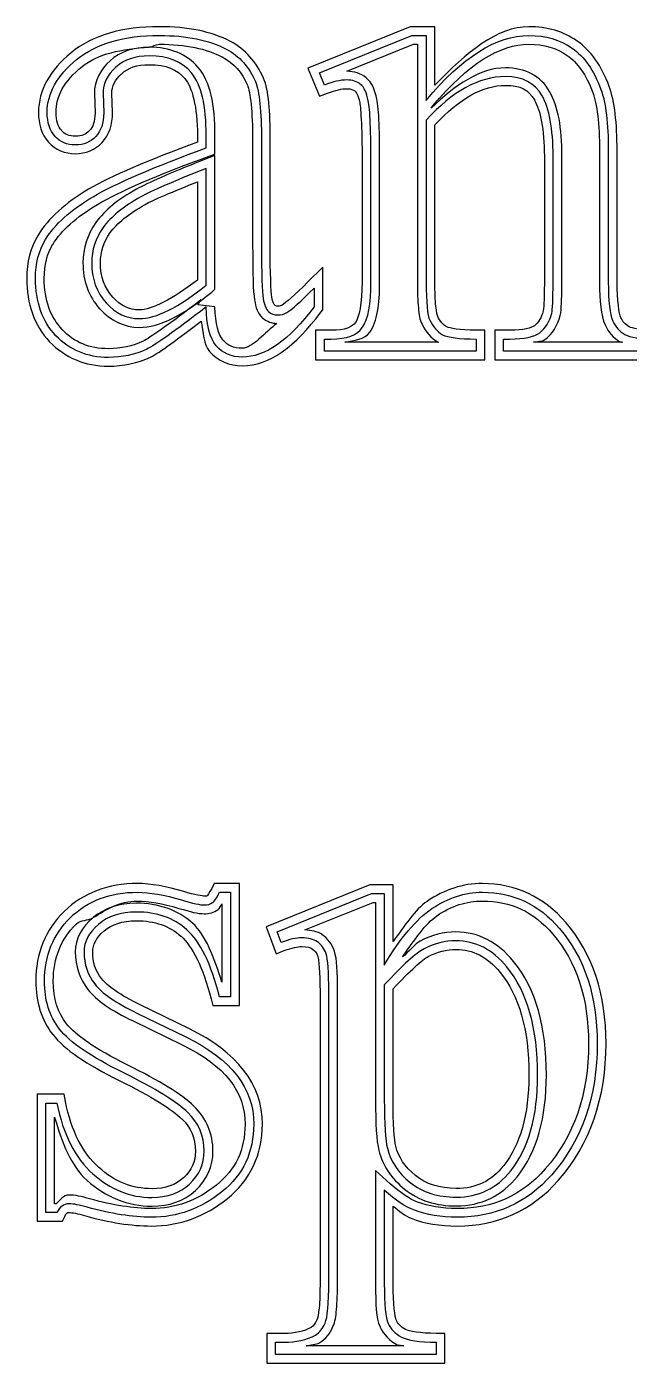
# Model space of a CAD drawing. Extents: x 35 to 204, y 106 to 197.
# Drawn here: x 50 to 59.61, y 119.26 to 140.59 of the extents above; entities that cross this region are included whole.
import ezdxf

# ---------------------------------------------------------------- set-up
doc = ezdxf.new("R2010")
doc.units = 0
doc.layers.add('Plast_1', color=7, linetype='CONTINUOUS')

msp = doc.modelspace()

# ---------------------------------------------------------------- linework, layer by layer
at = {"layer": 'Plast_1', "color": 7}
for points in [[(52.115237, 140.58787)], [(52.722703, 138.11527)], [(52.862848, 136.46492)], [(52.862853, 136.11785)], [(51.767669, 126.91796)], [(51.767578, 126.63875)], [(57.267672, 126.63874)], [(56.845702, 125.86527)], [(55.703671, 125.29921)]]:
    msp.add_lwpolyline(points, close=True, dxfattribs=at)
for points in [[(56.115234, 140.58789), (54.484375, 139.92578), (54.671875, 139.47852), (54.798828, 139.52732)], [(56.509808, 139.65411), (56.509808, 140.5877), (56.115234, 140.58789)], [(54.747834, 139.65814), (54.667734, 139.85037), (56.141544, 140.44844), (56.37116, 140.44844), (56.371158, 139.41254)], [(52.115277, 140.30847), (52.115234, 140.30859)], [(55.105452, 139.87691), (56.167964, 140.30859)], [(56.167964, 140.30859), (56.232414, 140.30859), (56.232414, 139.15039), (56.232414, 139.02539), (56.232414, 136.51758)], [(58.009891, 140.30848), (58.009761, 140.30859)], [(58.619136, 140.13086), (58.621136, 140.13086)], [(51.513718, 139.83789), (51.515718, 139.83789)], [(53.777394, 139.76561), (53.775394, 139.76561)], [(51.078213, 139.52534), (51.078213, 139.52134), (51.089933, 139.2108)], [(51.218161, 139.52468), (51.228841, 139.21497)], [(51.369188, 139.2148), (51.369188, 139.2168), (51.357468, 139.52539)], [(55.232422, 139.56252), (55.234422, 139.56252), (55.236422, 139.56052)], [(55.310642, 139.38083), (55.310642, 139.37883), (55.310642, 139.37683)], [(56.451301, 139.29091), (56.478641, 139.32411)], [(58.09774, 139.41985), (58.09774, 139.41785), (58.09774, 139.41585)], [(56.37116, 139.09745), (56.37116, 136.51828)], [(50.55278, 138.9334), (50.55278, 138.9354)], [(51.000093, 138.9315), (50.998093, 138.9295)], [(52.722749, 138.8457), (52.722749, 138.7461)], [(52.862848, 138.65428), (52.862848, 138.84651)], [(52.910241, 138.52339), (53.002041, 138.55659), (53.002041, 138.84565)], [(56.50985, 136.51751), (56.50985, 139.02337)], [(50.345703, 138.74805), (50.347703, 138.74605)], [(53.603511, 138.77148), (53.603511, 137.11133)], [(53.743933, 138.77176), (53.743933, 137.11105)], [(53.882862, 137.11131), (53.882862, 138.77146)], [(53.001953, 138.5332), (52.810547, 138.459)], [(52.951219, 136.35549), (53.001999, 136.39849), (53.001999, 136.46489), (53.001953, 138.5332)], [(58.255943, 138.52131), (58.255943, 136.51741)], [(58.394979, 136.51828), (58.394979, 138.52074)], [(58.535285, 136.51747), (58.535285, 138.52137)], [(59.136761, 138.60547), (59.136761, 136.51758)], [(59.276059, 138.60622), (59.276059, 136.51832)], [(59.416058, 136.51739), (59.416058, 138.60528)], [(52.862848, 136.46492), (52.862848, 138.32855)], [(55.349702, 138.33386), (55.349702, 136.51746)], [(55.490079, 136.5183), (55.490079, 138.33387)], [(55.628887, 136.51754), (55.628887, 138.33394)], [(52.722656, 138.11523), (52.722656, 136.54688)], [(51.888672, 137.75195), (51.890672, 137.75395)], [(50.418007, 137.11909), (50.420007, 137.11909)], [(54.693406, 136.03516), (54.722706, 136.07226), (54.722706, 136.7539), (54.484425, 136.51562)], [(53.908252, 136.27337), (53.908252, 136.27537)], [(54.582299, 136.41688), (54.582299, 136.11785)], [(51.162109, 136.08791), (51.164109, 136.08791)], [(53.001993, 136.11907), (52.726602, 136.15227), (52.777382, 136.22847)], [(53.761718, 135.93945), (53.763718, 135.93745), (53.767618, 135.93545)], [(56.55478, 135.96473), (56.55478, 135.96673)], [(54.855562, 135.74402), (54.607515, 135.74402), (54.607515, 135.27332), (57.306734, 135.27332), (57.306734, 135.74402), (57.166109, 135.74402)], [(57.707073, 135.74399), (57.464886, 135.74399), (57.464886, 135.27329), (60.164104, 135.27329), (60.164104, 135.74399), (60.023479, 135.74399)], [(50.363281, 135.5625), (50.365281, 135.5625)], [(57.166805, 135.60518), (57.166805, 135.41294), (54.747834, 135.41294), (54.747834, 135.60518), (54.854631, 135.60518)], [(56.562487, 135.55469), (56.566387, 135.55269), (55.0742, 135.55269)], [(60.023645, 135.60516), (60.023645, 135.41292), (57.604674, 135.41292), (57.604674, 135.60516), (57.706132, 135.60516)], [(59.503999, 135.55259), (58.082124, 135.55259)], [(59.466839, 135.55859), (59.468839, 135.55859)], [(52.941505, 125.07829), (52.968845, 124.97282), (53.392673, 124.97282), (53.392673, 126.91813), (53.252048, 126.91813), (52.990329, 126.91813), (52.951269, 126.84003)], [(55.84375, 125.99219), (55.84375, 126.89648), (55.472656, 126.89648), (53.816406, 126.22656), (53.865236, 126.09961), (53.976564, 125.79688), (54.107424, 125.84768)], [(57.267583, 126.91782), (57.267578, 126.91797)], [(53.076444, 126.77838), (53.252661, 126.77836)], [(53.252661, 126.77836), (53.252661, 125.11231), (53.076444, 125.11231)], [(53.994905, 126.14825), (55.500755, 126.757), (55.703671, 126.757), (55.703671, 125.61426)], [(53.113281, 126.59188), (53.113281, 125.34383)], [(54.437597, 126.1778), (55.527441, 126.61726), (55.564551, 126.61726), (55.564551, 125.35359), (55.564551, 125.29889), (55.564551, 125.10162), (55.564551, 123.47272)], [(51.052733, 126.37119), (51.052734, 126.37109)], [(56.54111, 126.40041), (56.54111, 126.40241)], [(52.459036, 126.07633), (52.461036, 126.07633)], [(54.058985, 125.97735), (53.994905, 126.14825)], [(54.712988, 126.1016), (54.712988, 126.1036)], [(54.554689, 125.87508), (54.556689, 125.87308), (54.558689, 125.87108)], [(51.195411, 125.3985), (51.195411, 125.4005), (51.193411, 125.4025)], [(54.677829, 125.19335), (54.677829, 120.56835)], [(54.817251, 120.56806), (54.817251, 125.19241)], [(54.957127, 120.5684), (54.957127, 125.1934)], [(55.703671, 125.29921), (55.703671, 123.47296)], [(55.843749, 123.4727), (55.843749, 125.23832)], [(52.597755, 124.59772), (51.818458, 124.97662)], [(51.757491, 124.85066), (52.537115, 124.47152)], [(50.634811, 124.67969), (50.632811, 124.68169)], [(51.697266, 124.72461), (52.476562, 124.3457)], [(50.617234, 123.44141), (50.595754, 123.55469), (50.166067, 123.55469), (50.166067, 121.5293), (50.56841, 121.5293), (50.60552, 121.6055)], [(50.481256, 121.66808), (50.30504, 121.66808), (50.30504, 123.41423), (50.481256, 123.41423)], [(50.468797, 121.80664), (50.445357, 121.80664), (50.445357, 123.1875)], [(52.470703, 123.16406), (52.472703, 123.16406)], [(55.886719, 122.72656), (55.886719, 122.72856)], [(55.796828, 122.12891), (55.564406, 122.33984), (55.564406, 120.53516)], [(55.703671, 122.02585), (55.703671, 120.53602)], [(56.027438, 122.04108), (56.027438, 122.03908)], [(51, 121.88867), (51.002, 121.88667)], [(55.843755, 120.53501), (55.843755, 121.76743)], [(56.234375, 121.83594), (56.232375, 121.83594)], [(50.921927, 121.6192), (50.923927, 121.6192)], [(54.630959, 119.96483), (54.630959, 119.96083), (54.628959, 119.95683)], [(54.884857, 119.84765), (54.884857, 119.84965)], [(55.634716, 119.84375), (55.636716, 119.84175)], [(54.103569, 119.74004), (53.828178, 119.74004), (53.828178, 119.26348), (56.669975, 119.26348), (56.669975, 119.74004), (56.53125, 119.74004)], [(56.531355, 119.60154), (56.531355, 119.40397), (53.968207, 119.40397), (53.968207, 119.60154), (54.101704, 119.60154)], [(56.013716, 119.54294), (54.455122, 119.54294)], [(54.671919, 119.59174), (54.673919, 119.59374)], [(55.910153, 119.55854), (55.912153, 119.55854)]]:
    msp.add_lwpolyline(points, dxfattribs=at)
for points in [[(52.115234, 140.58789), (51.52815, 140.58789), (51.052174, 140.45426), (50.707031, 140.17188)], [(53.24805, 140.3535), (52.943862, 140.51339), (52.565175, 140.58787), (52.115237, 140.58787)], [(58.009808, 140.5877), (57.510127, 140.5877), (57.011988, 140.18127), (56.509808, 139.65411)], [(58.779339, 140.35919), (58.562245, 140.51195), (58.300361, 140.5877), (58.009808, 140.5877)], [(50.79631, 140.06401), (51.109584, 140.320323), (51.549235, 140.44848), (52.115263, 140.44848)], [(52.115263, 140.44848), (52.549574, 140.44848), (52.905567, 140.375503), (53.183242, 140.22955)], [(53.775394, 139.76561), (53.665024, 140.02576), (53.486127, 140.2284), (53.24805, 140.3535)], [(56.371158, 139.41254), (56.944307, 140.103167), (57.490756, 140.44848), (58.010505, 140.44848)], [(58.010505, 140.44848), (58.2775, 140.44848), (58.507115, 140.380843), (58.699351, 140.24557)], [(59.289104, 139.63653), (59.168893, 139.9596), (59.001521, 140.20614), (58.779339, 140.35919)], [(50.707031, 140.17188), (50.37269, 139.89832), (50.1875, 139.57444), (50.1875, 139.2207)], [(50.884809, 139.95493), (51.129534, 140.15516), (51.512825, 140.23398), (51.955121, 140.26157)], [(51.955166, 140.26167), (51.706726, 140.26167), (51.488803, 140.19147), (51.328213, 140.04487)], [(51.955067, 140.12275), (51.730791, 140.12275), (51.552794, 140.06223), (51.421077, 139.94119)], [(52.627893, 139.85041), (52.474816, 140.03197), (52.250541, 140.12275), (51.955067, 140.12275)], [(51.955121, 140.26157), (52.021411, 140.26557), (52.044241, 140.30847), (52.115277, 140.30847)], [(52.734463, 139.9394), (52.552875, 140.15478), (52.279213, 140.26167), (51.955166, 140.26167)], [(52.115234, 140.30859), (52.533919, 140.30859), (52.86798, 140.23749), (53.119141, 140.10547)], [(53.119141, 140.10547), (53.301135, 140.00987), (53.430545, 139.866), (53.519531, 139.65625)], [(53.183242, 140.22955), (53.393278, 140.11919), (53.548135, 139.946533), (53.647813, 139.71158)], [(56.478641, 139.32411), (57.038555, 139.99879), (57.551929, 140.30848), (58.009891, 140.30848)], [(58.009761, 140.30859), (58.253196, 140.30859), (58.451758, 140.24859), (58.619136, 140.13086)], [(58.621136, 140.13086), (58.782399, 140.02036), (58.920131, 139.82926), (59.027386, 139.54102)], [(58.699351, 140.24557), (58.891587, 140.11385), (59.044664, 139.894913), (59.158582, 139.58876)], [(50.326399, 139.22031), (50.326399, 139.526463), (50.483036, 139.807697), (50.79631, 140.06401)], [(50.46684, 139.22055), (50.46684, 139.47912), (50.592603, 139.71585), (50.884809, 139.95493)], [(51.328213, 140.04487), (51.170649, 139.9039), (51.078213, 139.72214), (51.078213, 139.52534)], [(51.421077, 139.94119), (51.2858, 139.820157), (51.218161, 139.68132), (51.218161, 139.52468)], [(51.515718, 139.83789), (51.61839, 139.93229), (51.755991, 139.98242), (51.955171, 139.98242)], [(51.955171, 139.98242), (52.222072, 139.98242), (52.397013, 139.90752), (52.521577, 139.75977)], [(53.002041, 138.84565), (53.002041, 139.34745), (52.930711, 139.711), (52.734463, 139.9394)], [(57.636848, 139.93153), (57.226087, 139.93153), (56.83379, 139.65476), (56.451301, 139.29091)], [(58.339973, 139.55458), (58.202674, 139.79914), (57.945385, 139.93153), (57.636848, 139.93153)], [(51.357468, 139.52539), (51.357468, 139.64187), (51.400728, 139.7368), (51.513718, 139.83789)], [(52.521577, 139.75977), (52.637855, 139.62499), (52.722749, 139.31848), (52.722749, 138.8457)], [(52.862848, 138.84651), (52.862848, 139.334223), (52.78453, 139.668857), (52.627893, 139.85041)], [(53.647813, 139.71158), (53.711893, 139.5585), (53.743933, 139.245227), (53.743933, 138.77176)], [(53.882862, 138.77146), (53.882862, 139.25122), (53.861252, 139.56527), (53.777394, 139.76561)], [(55.105606, 139.73824), (55.005928, 139.73824), (54.886671, 139.71154), (54.747834, 139.65814)], [(55.414045, 139.7734), (55.330665, 139.8449), (55.220597, 139.87691), (55.105452, 139.87691)], [(55.324542, 139.66884), (55.271142, 139.715107), (55.198163, 139.73824), (55.105606, 139.73824)], [(55.583967, 139.43355), (55.556167, 139.57653), (55.509897, 139.69368), (55.414045, 139.7734)], [(57.636714, 139.79164), (57.213083, 139.79164), (56.791231, 139.560243), (56.37116, 139.09745)], [(58.218763, 139.48726), (58.104845, 139.69018), (57.910829, 139.79164), (57.636714, 139.79164)], [(53.519531, 139.65625), (53.563721, 139.54975), (53.603511, 139.23764), (53.603511, 138.77148)], [(54.798828, 139.52732), (54.927224, 139.57672), (55.030702, 139.59962), (55.105469, 139.59962)], [(55.105469, 139.59962), (55.174779, 139.59962), (55.209169, 139.58262), (55.232422, 139.56252)], [(55.236422, 139.56052), (55.252192, 139.54772), (55.288922, 139.49252), (55.310642, 139.38083)], [(55.447359, 139.40718), (55.422439, 139.53534), (55.3815, 139.62256), (55.324542, 139.66884)], [(56.50985, 139.02337), (56.900887, 139.44123), (57.275238, 139.65227), (57.636803, 139.65227)], [(57.636803, 139.65227), (57.876494, 139.65227), (58.007203, 139.58107), (58.09774, 139.41985)], [(58.394979, 138.52074), (58.394979, 138.965733), (58.33624, 139.287907), (58.218763, 139.48726)], [(58.535285, 138.52137), (58.535285, 138.97698), (58.479365, 139.31623), (58.339973, 139.55458)], [(59.027386, 139.54102), (59.095006, 139.35659), (59.136761, 139.03865), (59.136761, 138.60547)], [(59.158582, 139.58876), (59.2369, 139.375167), (59.276059, 139.047653), (59.276059, 138.60622)], [(59.416058, 138.60528), (59.416058, 139.05496), (59.378118, 139.39377), (59.289104, 139.63653)], [(55.310642, 139.37683), (55.329332, 139.29273), (55.349702, 138.919), (55.349702, 138.33386)], [(55.490079, 138.33387), (55.490079, 138.921257), (55.475839, 139.279027), (55.447359, 139.40718)], [(55.628887, 138.33394), (55.628887, 138.9215), (55.621887, 139.26075), (55.583967, 139.43355)], [(58.09774, 139.41585), (58.19217, 139.25561), (58.255943, 138.95403), (58.255943, 138.52131)], [(50.1875, 139.2207), (50.1875, 139.03674), (50.23736, 138.87052), (50.345703, 138.74805)], [(50.449217, 138.84117), (50.367338, 138.93373), (50.326399, 139.06011), (50.326399, 139.22031)], [(50.55278, 138.9354), (50.498, 138.998), (50.46684, 139.08497), (50.46684, 139.22055)], [(51.089933, 139.2108), (51.089106, 139.07439), (51.055223, 138.98893), (51.000093, 138.9315)], [(51.228841, 139.21497), (51.228841, 139.05121), (51.186122, 138.924833), (51.100684, 138.83584)], [(51.203172, 138.74215), (51.316157, 138.86177), (51.369188, 139.0284), (51.369188, 139.2148)], [(50.77495, 138.70234), (50.643233, 138.70234), (50.534655, 138.748617), (50.449217, 138.84117)], [(50.775437, 138.8416), (50.677437, 138.8416), (50.613381, 138.8686), (50.55278, 138.9334)], [(51.100684, 138.83584), (51.018805, 138.74684), (50.910227, 138.70234), (50.77495, 138.70234)], [(50.998093, 138.9295), (50.942133, 138.8687), (50.880121, 138.8416), (50.775437, 138.8416)], [(50.347703, 138.74605), (50.457376, 138.62725), (50.611046, 138.56246), (50.775438, 138.56246)], [(50.775438, 138.56246), (50.941308, 138.56246), (51.095376, 138.62496), (51.203172, 138.74215)], [(52.722749, 138.7461), (51.943798, 138.45846), (51.345997, 138.20567), (50.986421, 137.99415)], [(51.057965, 137.87465), (51.421078, 138.08825), (52.022705, 138.348127), (52.862848, 138.65428)], [(51.128991, 137.75386), (51.476682, 137.95838), (52.073831, 138.21859), (52.910241, 138.52339)], [(52.810547, 138.459), (52.271141, 138.24467), (51.926508, 138.09529), (51.751953, 137.99611)], [(52.862848, 138.32855), (52.325299, 138.11495), (51.978206, 137.96365), (51.821569, 137.87465)], [(50.986421, 137.99415), (50.614595, 137.77327), (50.344549, 137.53316), (50.181734, 137.26368)], [(51.751953, 137.99611), (51.460108, 137.83338), (51.242139, 137.66057), (51.103516, 137.46486)], [(51.890672, 137.75395), (52.003413, 137.81805), (52.34472, 137.96069), (52.722703, 138.11527)], [(50.2997, 137.19115), (50.445657, 137.433223), (50.698412, 137.661057), (51.057965, 137.87465)], [(51.821569, 137.87465), (51.540335, 137.718017), (51.339199, 137.55426), (51.218161, 137.38338)], [(50.420007, 137.11909), (50.549178, 137.33332), (50.782208, 137.54785), (51.128991, 137.75386)], [(51.332031, 137.30273), (51.435233, 137.44843), (51.618846, 137.60167), (51.888672, 137.75195)], [(51.103516, 137.46486), (50.967423, 137.27274), (50.896484, 137.05294), (50.896484, 136.82229)], [(51.218161, 137.38338), (51.097124, 137.212507), (51.036605, 137.025613), (51.036605, 136.8227)], [(50.181734, 137.26368), (50.060059, 137.06509), (50, 136.8316), (50, 136.57227)], [(50.139503, 136.57172), (50.139503, 136.810233), (50.192902, 137.01671), (50.2997, 137.19115)], [(50.279335, 136.57222), (50.279335, 136.78991), (50.325995, 136.9688), (50.418007, 137.11909)], [(51.175781, 136.82227), (51.175781, 136.99744), (51.226051, 137.15311), (51.332031, 137.30273)], [(53.603511, 137.11133), (53.603511, 136.6432), (53.609611, 136.36779), (53.632811, 136.22852)], [(53.743933, 137.11105), (53.743933, 136.644697), (53.752833, 136.358123), (53.770633, 136.25133)], [(53.908252, 136.27537), (53.895892, 136.35057), (53.882862, 136.64781), (53.882862, 137.11131)], [(50.896484, 136.82229), (50.896484, 136.5382), (50.985904, 136.2846), (51.162109, 136.08791)], [(51.036605, 136.8227), (51.036605, 136.56638), (51.113144, 136.352783), (51.266221, 136.18191)], [(51.371094, 136.27539), (51.241148, 136.42044), (51.175781, 136.59372), (51.175781, 136.82227)], [(50, 136.57227), (50, 136.16815), (50.120231, 135.82149), (50.363281, 135.5625)], [(50.465237, 135.6586), (50.248081, 135.889993), (50.139503, 136.194367), (50.139503, 136.57172)], [(50.566444, 135.75581), (50.37599, 135.95943), (50.279335, 136.22237), (50.279335, 136.57222)], [(52.722656, 136.54688), (52.324573, 136.23776), (51.99301, 136.07031), (51.794922, 136.07031)], [(54.484425, 136.51562), (54.273022, 136.3042), (54.119844, 136.17347), (54.076222, 136.14647)], [(55.349702, 136.51746), (55.349702, 136.17309), (55.296762, 135.94942), (55.24228, 135.87097)], [(55.356581, 135.79208), (55.44558, 135.920233), (55.490079, 136.162307), (55.490079, 136.5183)], [(55.470684, 135.71285), (55.594203, 135.89071), (55.628887, 136.14992), (55.628887, 136.51754)], [(56.232414, 136.51758), (56.232414, 136.34929), (56.235614, 136.21296), (56.246084, 136.10352)], [(56.37116, 136.51828), (56.37116, 136.187207), (56.39074, 135.98251), (56.4299, 135.90419)], [(56.52548, 136.12884), (56.51638, 136.22414), (56.50985, 136.35472), (56.50985, 136.51751)], [(58.255943, 136.51741), (58.255943, 136.37797), (58.253543, 136.26767), (58.250043, 136.18733)], [(58.373619, 136.01633), (58.387859, 136.06973), (58.394979, 136.237047), (58.394979, 136.51828)], [(58.529385, 136.17567), (58.533085, 136.26267), (58.535285, 136.37567), (58.535285, 136.51747)], [(59.136761, 136.51758), (59.136761, 136.20038), (59.154661, 135.98505), (59.224651, 135.83008)], [(59.276059, 136.51832), (59.276059, 136.208607), (59.300979, 135.99857), (59.350819, 135.88821)], [(59.478558, 135.94512), (59.448868, 136.01082), (59.416058, 136.21516), (59.416058, 136.51739)], [(51.794922, 136.07031), (51.635191, 136.07031), (51.503318, 136.13151), (51.371094, 136.27539)], [(51.79487, 135.93093), (52.065425, 135.93093), (52.421417, 136.108927), (52.862848, 136.46492)], [(51.794969, 135.79104), (52.126707, 135.79104), (52.498948, 135.99075), (52.951219, 136.35549)], [(53.949272, 136.14837), (53.951072, 136.14737), (53.923542, 136.18807), (53.908252, 136.27337)], [(54.149767, 136.02707), (54.224526, 136.073337), (54.368703, 136.203273), (54.582299, 136.41688)], [(51.164109, 136.08791), (51.337544, 135.89834), (51.556586, 135.79104), (51.794969, 135.79104)], [(51.266221, 136.18191), (51.419298, 136.01459), (51.595514, 135.93093), (51.79487, 135.93093)], [(52.777382, 136.22847), (52.278407, 135.84273), (51.948024, 135.61441), (51.859413, 135.57222)], [(52.862848, 136.11783), (52.360899, 135.729797), (52.045845, 135.50552), (51.917687, 135.445)], [(53.02305, 135.49842), (52.919812, 135.61946), (52.866413, 135.825937), (52.862853, 136.11785)], [(53.128946, 135.58977), (53.061126, 135.66927), (53.005355, 135.84336), (53.001993, 136.11907)], [(54.582299, 136.11785), (54.183587, 135.583863), (53.802675, 135.31687), (53.439562, 135.31687)], [(53.632811, 136.22852), (53.653061, 136.11104), (53.680681, 136.01313), (53.761718, 135.93945)], [(53.770633, 136.25133), (53.788433, 136.14809), (53.816913, 136.07867), (53.856073, 136.04307)], [(54.000052, 136.12887), (53.979312, 136.12887), (53.967352, 136.13387), (53.949272, 136.14837)], [(54.076222, 136.14647), (54.057422, 136.13617), (54.034762, 136.12887), (54.000052, 136.12887)], [(56.246084, 136.10352), (56.256554, 135.99407), (56.267514, 135.91612), (56.304674, 135.8418)], [(56.55478, 135.96673), (56.55278, 135.97073), (56.5346, 136.03353), (56.52548, 136.12884)], [(58.238323, 136.05256), (58.209053, 135.94133), (58.162273, 135.86855), (58.097698, 135.81819)], [(58.250043, 136.18733), (58.246643, 136.10703), (58.237593, 136.04981), (58.238323, 136.05256)], [(58.507905, 135.98036), (58.522875, 136.03656), (58.525685, 136.0887), (58.529385, 136.17567)], [(51.976609, 135.31836), (52.116874, 135.38456), (52.420041, 135.61561), (52.78325, 135.89258)], [(52.78325, 135.89258), (52.80899, 135.71219), (52.82105, 135.51959), (52.916063, 135.4082)], [(53.988321, 135.85345), (53.802984, 135.71508), (53.596409, 135.45696), (53.439493, 135.45696)], [(53.4395, 135.17773), (53.870994, 135.17773), (54.282548, 135.4849), (54.693406, 136.03516)], [(53.767618, 135.93545), (53.829078, 135.88425), (53.908173, 135.85645), (53.988321, 135.85345)], [(53.856073, 136.04307), (53.898793, 136.00747), (53.946852, 135.98967), (54.000251, 135.98967)], [(54.000251, 135.98967), (54.057211, 135.98967), (54.10705, 136.002137), (54.149767, 136.02707)], [(55.24228, 135.87097), (55.19261, 135.79857), (55.081506, 135.74402), (54.855562, 135.74402)], [(56.304674, 135.8418), (56.364244, 135.71901), (56.451458, 135.61946), (56.562487, 135.55469)], [(56.4299, 135.90419), (56.47974, 135.800957), (56.547379, 135.72442), (56.632816, 135.67458)], [(56.699312, 135.79872), (56.641882, 135.83332), (56.593894, 135.88372), (56.55478, 135.96473)], [(58.181382, 135.70662), (58.273941, 135.77782), (58.33802, 135.881057), (58.373619, 136.01633)], [(58.265718, 135.59559), (58.385267, 135.68759), (58.466266, 135.82213), (58.507905, 135.98036)], [(59.350819, 135.88821), (59.389979, 135.799217), (59.452278, 135.7298), (59.537715, 135.67996)], [(59.607464, 135.80059), (59.545224, 135.83689), (59.506521, 135.88159), (59.478558, 135.94512)], [(51.3036, 135.31151), (50.965407, 135.31151), (50.685952, 135.427207), (50.465237, 135.6586)], [(51.302772, 135.45112), (50.996395, 135.45112), (50.762598, 135.55022), (50.566444, 135.75581)], [(54.854631, 135.60518), (55.103826, 135.60518), (55.271143, 135.66748), (55.356581, 135.79208)], [(55.0742, 135.55269), (55.223008, 135.58799), (55.39255, 135.59889), (55.470684, 135.71285)], [(56.632816, 135.67458), (56.721814, 135.628313), (56.89981, 135.60518), (57.166805, 135.60518)], [(57.166109, 135.74402), (56.908236, 135.74402), (56.738593, 135.77872), (56.699312, 135.79872)], [(57.706132, 135.60516), (57.933967, 135.60516), (58.092384, 135.63898), (58.181382, 135.70662)], [(58.097698, 135.81819), (58.054358, 135.78529), (57.921103, 135.74399), (57.707073, 135.74399)], [(59.224651, 135.83008), (59.275151, 135.7168), (59.359017, 135.62149), (59.466839, 135.55859)], [(59.537715, 135.67996), (59.626713, 135.630093), (59.78869, 135.60516), (60.023645, 135.60516)], [(60.023479, 135.74399), (59.799426, 135.74399), (59.651562, 135.77639), (59.607464, 135.80059)], [(50.365281, 135.5625), (50.610558, 135.30536), (50.932773, 135.17187), (51.302781, 135.17188)], [(51.859413, 135.57222), (51.68535, 135.49162), (51.500871, 135.45112), (51.302772, 135.45112)], [(51.917687, 135.445), (51.725451, 135.356007), (51.520755, 135.31151), (51.3036, 135.31151)], [(53.439562, 135.31687), (53.265125, 135.31687), (53.126288, 135.377387), (53.02305, 135.49842)], [(53.439493, 135.45696), (53.297321, 135.45696), (53.207009, 135.49826), (53.128946, 135.58977)], [(58.082124, 135.55259), (58.137244, 135.57179), (58.221463, 135.56159), (58.265718, 135.59559)], [(59.468839, 135.55859), (59.477339, 135.55359), (59.495139, 135.55659), (59.503999, 135.55259)], [(51.302781, 135.17188), (51.538993, 135.17188), (51.766201, 135.22098), (51.976609, 135.31836)], [(52.916063, 135.4082), (53.044476, 135.25766), (53.2328, 135.17773), (53.4395, 135.17773)], [(51.767578, 126.91797), (51.300976, 126.91797), (50.901581, 126.76879), (50.597656, 126.47266)], [(52.507903, 126.78905), (52.225221, 126.87345), (51.979711, 126.91796), (51.767669, 126.91796)], [(57.267578, 126.91797), (56.958122, 126.91797), (56.660238, 126.81987), (56.384766, 126.63281)], [(58.601567, 126.29282), (58.25189, 126.70254), (57.794611, 126.91782), (57.267583, 126.91782)], [(50.694852, 126.37253), (50.972527, 126.643083), (51.330299, 126.77836), (51.76817, 126.77836)], [(51.76817, 126.77836), (51.960407, 126.77836), (52.193582, 126.73742), (52.467696, 126.65554)], [(52.830169, 126.71485), (52.810679, 126.71485), (52.685435, 126.73685), (52.507903, 126.78905)], [(52.878999, 126.72285), (52.878583, 126.72252), (52.866779, 126.71485), (52.830169, 126.71485)], [(52.951269, 126.84003), (52.912359, 126.76223), (52.873819, 126.71881), (52.878999, 126.72285)], [(52.964306, 126.61284), (52.996346, 126.637773), (53.033725, 126.692953), (53.076444, 126.77838)], [(56.461936, 126.5167), (56.718251, 126.69114), (56.987025, 126.77836), (57.26826, 126.77836)], [(57.26826, 126.77836), (57.75953, 126.77836), (58.168922, 126.586123), (58.496435, 126.20165)], [(50.597656, 126.47266), (50.298942, 126.17782), (50.144531, 125.79723), (50.144531, 125.36328)], [(51.060547, 126.37313), (51.270097, 126.50178), (51.470676, 126.63875), (51.767578, 126.63875)], [(51.746094, 126.6036), (51.475326, 126.6036), (51.241251, 126.5258), (51.060547, 126.37313)], [(51.746811, 126.4633), (51.497616, 126.4633), (51.29648, 126.397443), (51.143403, 126.26573)], [(52.646484, 126.28328), (52.409633, 126.49604), (52.100394, 126.6036), (51.746094, 126.6036)], [(52.553135, 126.18029), (52.343099, 126.368963), (52.074324, 126.4633), (51.746811, 126.4633)], [(51.767578, 126.63867), (51.940009, 126.63867), (52.16219, 126.60077), (52.427734, 126.52148)], [(52.427734, 126.52148), (52.613316, 126.46688), (52.728529, 126.43558), (52.830078, 126.43558)], [(52.467696, 126.65554), (52.649253, 126.60214), (52.77029, 126.57544), (52.830809, 126.57544)], [(52.830078, 126.43558), (52.907388, 126.43558), (52.987121, 126.45248), (53.050781, 126.50198)], [(52.830809, 126.57544), (52.887769, 126.57544), (52.932268, 126.587907), (52.964306, 126.61284)], [(53.050781, 126.50198), (53.079691, 126.52448), (53.092891, 126.56398), (53.113281, 126.59188)], [(55.703671, 125.61426), (55.956426, 126.045013), (56.209181, 126.345827), (56.461936, 126.5167)], [(56.384766, 126.63281), (56.195525, 126.50488), (56.021065, 126.23577), (55.84375, 125.99219)], [(56.54111, 126.40241), (56.777805, 126.5635), (57.01528, 126.63874), (57.267672, 126.63874)], [(57.267578, 126.63867), (57.722456, 126.63867), (58.08544, 126.46959), (58.390625, 126.11133)], [(50.28368, 125.36329), (50.28368, 125.765557), (50.420737, 126.10197), (50.694852, 126.37253)], [(50.423827, 125.36333), (50.423827, 125.73391), (50.543453, 126.02721), (50.792968, 126.27349)], [(51.052734, 126.37109), (50.878464, 126.22114), (50.773437, 126.03275), (50.773437, 125.82813)], [(50.792968, 126.27349), (50.860008, 126.33879), (50.976033, 126.32339), (51.052733, 126.37119)], [(51.143403, 126.26573), (50.990326, 126.13401), (50.913788, 125.988053), (50.913788, 125.82786)], [(51.234427, 126.16032), (51.359134, 126.26762), (51.521528, 126.32438), (51.746146, 126.32438)], [(51.746146, 126.32438), (52.046871, 126.32438), (52.275817, 126.24088), (52.459036, 126.07633)], [(53.113281, 125.34383), (52.987129, 125.74161), (52.852949, 126.10015), (52.646484, 126.28328)], [(55.994235, 125.74611), (56.180747, 126.0179), (56.368992, 126.28405), (56.54111, 126.40041)], [(59.240239, 124.36508), (59.240239, 125.14457), (59.027832, 125.79488), (58.601567, 126.29282)], [(51.052786, 125.82829), (51.052786, 125.94404), (51.102546, 126.04683), (51.234427, 126.16032)], [(52.461036, 126.07633), (52.637621, 125.92035), (52.809664, 125.58831), (52.941505, 125.07829)], [(53.076444, 125.11231), (52.941167, 125.635623), (52.76673, 125.991617), (52.553135, 126.18029)], [(54.384719, 126.05215), (54.29928, 126.05215), (54.190702, 126.027217), (54.058985, 125.97735)], [(54.635694, 125.98805), (54.575174, 126.030783), (54.491516, 126.05215), (54.384719, 126.05215)], [(54.712988, 126.1036), (54.636168, 126.1567), (54.538351, 126.171), (54.437597, 126.1778)], [(54.906347, 125.83988), (54.870317, 125.94795), (54.804147, 126.04034), (54.712988, 126.1016)], [(56.845797, 126.14455), (56.651672, 126.14455), (56.459931, 126.09415), (56.275485, 126.00002)], [(57.765719, 125.6758), (57.517996, 125.97771), (57.200286, 126.14455), (56.845797, 126.14455)], [(58.390625, 126.11133), (58.768904, 125.66944), (58.960937, 125.09515), (58.960937, 124.36523)], [(58.496435, 126.20165), (58.898707, 125.731737), (59.099843, 125.11943), (59.099843, 124.36473)], [(50.773437, 125.82813), (50.773437, 125.60219), (50.842807, 125.39571), (50.976562, 125.22852)], [(50.913788, 125.82786), (50.913788, 125.6285), (50.970747, 125.457623), (51.084664, 125.31523)], [(51.193411, 125.4025), (51.099331, 125.5201), (51.052786, 125.6555), (51.052786, 125.82829)], [(54.107424, 125.84768), (54.2298, 125.89398), (54.326469, 125.91218), (54.384768, 125.91218)], [(54.384768, 125.91218), (54.472958, 125.91218), (54.525753, 125.89548), (54.554689, 125.87508)], [(54.558689, 125.87108), (54.594989, 125.84688), (54.621919, 125.81418), (54.642669, 125.75194)], [(54.774531, 125.79582), (54.746051, 125.881253), (54.699772, 125.94533), (54.635694, 125.98805)], [(54.957127, 125.1934), (54.957127, 125.51441), (54.951227, 125.70537), (54.906347, 125.83988)], [(56.339119, 125.87592), (56.210962, 125.811853), (55.999146, 125.619617), (55.703671, 125.29921)], [(56.275485, 126.00002), (56.203195, 125.96372), (56.081933, 125.82197), (55.994235, 125.74611)], [(56.846409, 126.00407), (56.675532, 126.00407), (56.506436, 125.961353), (56.339119, 125.87592)], [(56.402343, 125.75199), (56.552529, 125.82869), (56.698074, 125.86527), (56.845702, 125.86527)], [(56.845703, 125.86523), (57.117761, 125.86523), (57.342834, 125.75343), (57.550781, 125.5)], [(57.658073, 125.58756), (57.430238, 125.865233), (57.159683, 126.00407), (56.846409, 126.00407)], [(54.642669, 125.75194), (54.654789, 125.71554), (54.677829, 125.506), (54.677829, 125.19335)], [(54.817251, 125.19241), (54.817251, 125.509243), (54.803011, 125.71038), (54.774531, 125.79582)], [(55.843749, 125.23832), (56.109072, 125.5204), (56.324157, 125.71291), (56.402343, 125.75199)], [(58.289156, 123.8633), (58.289156, 124.63125), (58.119945, 125.24072), (57.765719, 125.6758)], [(51.818458, 124.97662), (51.489541, 125.13588), (51.279561, 125.2872), (51.195411, 125.3985)], [(57.550781, 125.5), (57.851581, 125.13054), (58.009766, 124.59049), (58.009766, 123.86328)], [(58.149343, 123.86278), (58.149343, 124.61036), (57.985586, 125.185287), (57.658073, 125.58756)], [(50.144531, 125.36328), (50.144531, 125.03021), (50.233241, 124.73955), (50.414062, 124.50977)], [(50.523975, 124.59434), (50.363778, 124.79726), (50.28368, 125.053577), (50.28368, 125.36329)], [(50.632811, 124.68169), (50.494003, 124.85752), (50.423827, 125.07767), (50.423827, 125.36333)], [(50.976562, 125.22852), (51.11346, 125.049), (51.351496, 124.89203), (51.697266, 124.72461)], [(51.084664, 125.31523), (51.195022, 125.16927), (51.419298, 125.014413), (51.757491, 124.85066)], [(51.538555, 123.90016), (51.022366, 124.156473), (50.684172, 124.387867), (50.523975, 124.59434)], [(51.601607, 124.02539), (51.093634, 124.27762), (50.767662, 124.50846), (50.634811, 124.67969)], [(53.759865, 123.07819), (53.759865, 123.71316), (53.347365, 124.23214), (52.597755, 124.59772)], [(50.414062, 124.50977), (50.601606, 124.26805), (50.952158, 124.03578), (51.476562, 123.77539)], [(52.476562, 124.3457), (53.172282, 124.00641), (53.482422, 123.59656), (53.482422, 123.07813)], [(52.537115, 124.47152), (53.25978, 124.119087), (53.621113, 123.654517), (53.621113, 123.07781)], [(58.960937, 124.36523), (58.960937, 123.54821), (58.730434, 122.88857), (58.269531, 122.36328)], [(59.099843, 124.36473), (59.099843, 123.521023), (58.857768, 122.823277), (58.373617, 122.27149)], [(58.478521, 122.17954), (58.985918, 122.75782), (59.240239, 123.4947), (59.240239, 124.36508)], [(52.569154, 123.26471), (52.398277, 123.432023), (52.054744, 123.64384), (51.538555, 123.90016)], [(52.666061, 123.36523), (52.470456, 123.55676), (52.123134, 123.76642), (51.601607, 124.02539)], [(51.476562, 123.77539), (51.987414, 123.52172), (52.324555, 123.30716), (52.470703, 123.16406)], [(58.009766, 123.86328), (58.009766, 123.22585), (57.869595, 122.74887), (57.607422, 122.41797)], [(57.716812, 122.33023), (58.005166, 122.693343), (58.149343, 123.204193), (58.149343, 123.86278)], [(57.826266, 122.24416), (58.140162, 122.63944), (58.289156, 123.18436), (58.289156, 123.8633)], [(55.564551, 123.47272), (55.564551, 123.0738), (55.576391, 122.81731), (55.617281, 122.65826)], [(55.703671, 123.47296), (55.703671, 123.077813), (55.719691, 122.81794), (55.751731, 122.69334)], [(55.886719, 122.72856), (55.863539, 122.81866), (55.843749, 123.08132), (55.843749, 123.4727)], [(50.481256, 123.41423), (50.580934, 122.915837), (50.77139, 122.540263), (51.052625, 122.28751)], [(51.146531, 122.39063), (50.893108, 122.61838), (50.712854, 122.96331), (50.617234, 123.44141)], [(52.830809, 122.64528), (52.830809, 122.890913), (52.743591, 123.09739), (52.569154, 123.26471)], [(52.970748, 122.64453), (52.970748, 122.92319), (52.865108, 123.17431), (52.666061, 123.36523)], [(50.445357, 123.1875), (50.559298, 122.78597), (50.701125, 122.41538), (50.959029, 122.18359)], [(52.472703, 123.16406), (52.622529, 123.02035), (52.691453, 122.85714), (52.691453, 122.64453)], [(53.482422, 123.07813), (53.482422, 122.66848), (53.334898, 122.35829), (53.025391, 122.10742)], [(53.621113, 123.07781), (53.621113, 122.632823), (53.452016, 122.27327), (53.113823, 121.99915)], [(53.201271, 121.89069), (53.568149, 122.18806), (53.759865, 122.59786), (53.759865, 123.07819)], [(52.691453, 122.64453), (52.691453, 122.47751), (52.633093, 122.34859), (52.500047, 122.22461)], [(52.595854, 122.12197), (52.752491, 122.26793), (52.830809, 122.442367), (52.830809, 122.64528)], [(52.691451, 122.01953), (52.871676, 122.18747), (52.970748, 122.40572), (52.970748, 122.64453)], [(55.617281, 122.65826), (55.675241, 122.42092), (55.817279, 122.21232), (56.027438, 122.04108)], [(55.751731, 122.69334), (55.801571, 122.486867), (55.922609, 122.30531), (56.114844, 122.14867)], [(56.201172, 122.25781), (56.029158, 122.39866), (55.928646, 122.55287), (55.886719, 122.72656)], [(57.607422, 122.41797), (57.409439, 122.16889), (57.171285, 122.05273), (56.851562, 122.05273)], [(51.052625, 122.28751), (51.333859, 122.034757), (51.648913, 121.90838), (51.997786, 121.90838)], [(51.998094, 122.04883), (51.682909, 122.04883), (51.406435, 122.15704), (51.146531, 122.39063)], [(52.500047, 122.22461), (52.374215, 122.10756), (52.216772, 122.04883), (51.998094, 122.04883)], [(56.851562, 122.05273), (56.580739, 122.05273), (56.370238, 122.12253), (56.201172, 122.25781)], [(56.851656, 121.77346), (57.243919, 121.77346), (57.582818, 121.93789), (57.826266, 122.24416)], [(56.851749, 121.91372), (57.207742, 121.91372), (57.496096, 122.052557), (57.716812, 122.33023)], [(58.269531, 122.36328), (57.893978, 121.93743), (57.437636, 121.73242), (56.867187, 121.73242)], [(58.373617, 122.27149), (57.974905, 121.819377), (57.472955, 121.59332), (56.867768, 121.59332)], [(50.959029, 122.18359), (51.261593, 121.91167), (51.61553, 121.76953), (51.998092, 121.76953)], [(53.025391, 122.10742), (52.712762, 121.85466), (52.372634, 121.73242), (51.986328, 121.73242)], [(53.113823, 121.99915), (52.77919, 121.728597), (52.403617, 121.59332), (51.987106, 121.59332)], [(51.997786, 121.90838), (52.243421, 121.90838), (52.442777, 121.979577), (52.595854, 122.12197)], [(51.998092, 121.76953), (52.270682, 121.76953), (52.511129, 121.85183), (52.691451, 122.01953)], [(56.184261, 121.70546), (56.041864, 121.75886), (55.881668, 121.865657), (55.703671, 122.02585)], [(56.232375, 121.83594), (56.115027, 121.87994), (55.966805, 121.97593), (55.796828, 122.12891)], [(56.027438, 122.03908), (56.249963, 121.86107), (56.531533, 121.77346), (56.851656, 121.77346)], [(56.114844, 122.14867), (56.31064, 121.992037), (56.556275, 121.91372), (56.851749, 121.91372)], [(56.867192, 121.45298), (57.507118, 121.45297), (58.05665, 121.70116), (58.478521, 122.17954)], [(50.673875, 121.94727), (50.586715, 121.94727), (50.532138, 121.86767), (50.468797, 121.80664)], [(50.673492, 121.80692), (50.591614, 121.80692), (50.527535, 121.76064), (50.481256, 121.66808)], [(50.961847, 121.75352), (50.844369, 121.78912), (50.748251, 121.80692), (50.673492, 121.80692)], [(51.002, 121.88667), (50.876662, 121.92467), (50.770777, 121.94727), (50.673875, 121.94727)], [(51.986328, 121.73242), (51.703902, 121.73242), (51.375485, 121.78442), (51, 121.88867)], [(51.986427, 121.45319), (52.433143, 121.45319), (52.844633, 121.60234), (53.201271, 121.89069)], [(55.843755, 121.76743), (55.940405, 121.70013), (56.040415, 121.61092), (56.132817, 121.57602)], [(56.867187, 121.73242), (56.616949, 121.73242), (56.40655, 121.76902), (56.234375, 121.83594)], [(50.60552, 121.6055), (50.63708, 121.6686), (50.64457, 121.668), (50.67388, 121.668)], [(50.67388, 121.668), (50.7265, 121.668), (50.812309, 121.6524), (50.921927, 121.6192)], [(50.923927, 121.6192), (51.317385, 121.5099), (51.670786, 121.45319), (51.986427, 121.45319)], [(51.987106, 121.59332), (51.688072, 121.59332), (51.346319, 121.64672), (50.961847, 121.75352)], [(56.132817, 121.57602), (56.345116, 121.49342), (56.590562, 121.45297), (56.867192, 121.45298)], [(56.867768, 121.59332), (56.604333, 121.59332), (56.376498, 121.6307), (56.184261, 121.70546)], [(54.677829, 120.56835), (54.677829, 120.39291), (54.673329, 120.25221), (54.664159, 120.14843)], [(54.758511, 119.90592), (54.797671, 119.991353), (54.817251, 120.212067), (54.817251, 120.56806)], [(54.941497, 120.12309), (54.951867, 120.24002), (54.957127, 120.38785), (54.957127, 120.5684)], [(55.564406, 120.53516), (55.564406, 120.19508), (55.569606, 119.99174), (55.634716, 119.84375)], [(55.703671, 120.53602), (55.703671, 120.201387), (55.723251, 119.989573), (55.762411, 119.90058)], [(55.890625, 119.95688), (55.877425, 119.98688), (55.843755, 120.20581), (55.843755, 120.53501)], [(54.664159, 120.14843), (54.654959, 120.04465), (54.635249, 119.97419), (54.630959, 119.96483)], [(54.884857, 119.84965), (54.919167, 119.92525), (54.931197, 120.00695), (54.941497, 120.12309)], [(54.628959, 119.95683), (54.602529, 119.89073), (54.571479, 119.85733), (54.535209, 119.83574)], [(54.603654, 119.71368), (54.671293, 119.752813), (54.722912, 119.816893), (54.758511, 119.90592)], [(54.673919, 119.59374), (54.770029, 119.64934), (54.840355, 119.73989), (54.884857, 119.84765)], [(55.762411, 119.90058), (55.805131, 119.80802), (55.87633, 119.73504), (55.976007, 119.68164)], [(56.041016, 119.80454), (55.964586, 119.84544), (55.92035, 119.89374), (55.890625, 119.95688)], [(54.101704, 119.60154), (54.2975, 119.598207), (54.464817, 119.635587), (54.603654, 119.71368)], [(54.535209, 119.83574), (54.421533, 119.77184), (54.280265, 119.73704), (54.103569, 119.74004)], [(55.636716, 119.84175), (55.692456, 119.72097), (55.788215, 119.62387), (55.910153, 119.55854)], [(55.976007, 119.68164), (56.079244, 119.62824), (56.26436, 119.60154), (56.531355, 119.60154)], [(56.53125, 119.74004), (56.273556, 119.74004), (56.100664, 119.77364), (56.041016, 119.80454)], [(54.455122, 119.54294), (54.525332, 119.56364), (54.60979, 119.55684), (54.671919, 119.59174)], [(55.912153, 119.55854), (55.936233, 119.54604), (55.986833, 119.55254), (56.013716, 119.54294)]]:
    msp.add_open_spline(points, degree=3, dxfattribs=at)

doc.saveas('drawing.dxf')
